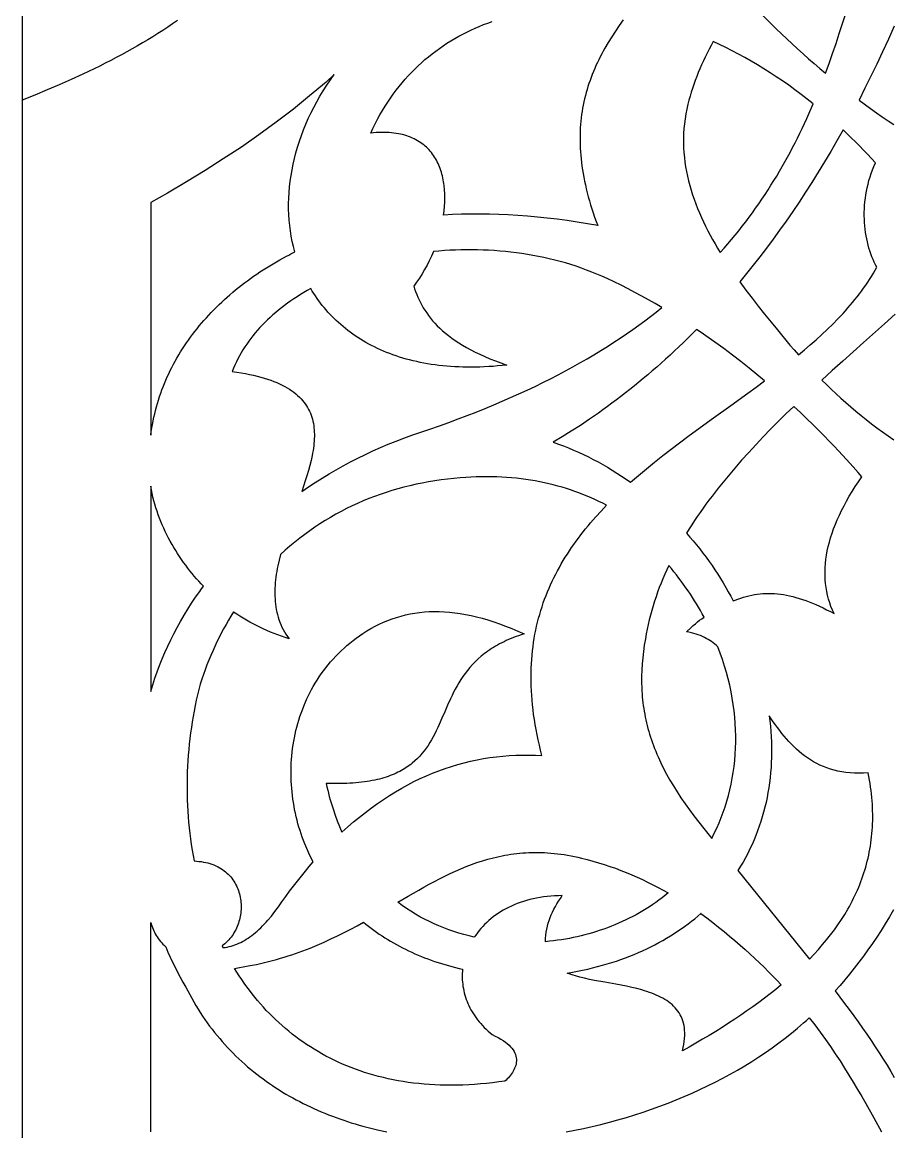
# Model space of a CAD drawing. Extents: x -93 to -15, y -116 to 130.
# Drawn here: x -93.41 to -54.61, y 7.26 to 56.7 of the extents above; entities that cross this region are included whole.
import ezdxf

# ---------------------------------------------------------------- set-up
doc = ezdxf.new("R2010")
doc.units = 0
doc.header["$MEASUREMENT"] = 0
doc.layers.add('LAYER_1', color=18, linetype='CONTINUOUS')

msp = doc.modelspace()

# ---------------------------------------------------------------- linework, layer by layer
at = {"layer": 'LAYER_1'}
for points in [[(-93.406, -115.733), (-14.697, -115.733), (-14.697, 130.253), (-93.406, 130.253)], [(-62.308, 46.433), (-62.136, 46.627), (-61.967, 46.821), (-61.801, 47.017), (-61.639, 47.213), (-61.479, 47.411), (-61.323, 47.609), (-61.169, 47.808), (-61.019, 48.008), (-60.871, 48.209), (-60.726, 48.411), (-60.584, 48.613), (-60.445, 48.817), (-60.308, 49.021), (-60.174, 49.227), (-60.043, 49.433), (-59.914, 49.64), (-59.788, 49.847), (-59.664, 50.056), (-59.543, 50.265), (-59.424, 50.476), (-59.307, 50.687), (-59.193, 50.898), (-59.08, 51.111), (-58.97, 51.324), (-58.862, 51.539), (-58.756, 51.754), (-58.653, 51.969), (-58.551, 52.186), (-58.451, 52.403), (-58.353, 52.621), (-58.162, 53.059), (-58.432, 53.275), (-58.704, 53.485), (-58.978, 53.689), (-59.252, 53.888), (-59.528, 54.081), (-59.805, 54.269), (-60.083, 54.451), (-60.362, 54.627), (-60.642, 54.797), (-60.923, 54.962), (-61.204, 55.121), (-61.487, 55.275), (-61.769, 55.423), (-62.052, 55.566), (-62.336, 55.703), (-62.62, 55.834), (-62.712, 55.663), (-62.801, 55.491), (-62.888, 55.319), (-62.972, 55.146), (-63.053, 54.973), (-63.132, 54.8), (-63.208, 54.626), (-63.28, 54.452), (-63.35, 54.278), (-63.416, 54.103), (-63.479, 53.928), (-63.538, 53.753), (-63.594, 53.577), (-63.647, 53.402), (-63.696, 53.225), (-63.741, 53.049), (-63.792, 52.83), (-63.836, 52.611), (-63.872, 52.393), (-63.901, 52.176), (-63.922, 51.96), (-63.936, 51.744), (-63.943, 51.53), (-63.943, 51.316), (-63.936, 51.102), (-63.923, 50.89), (-63.903, 50.678), (-63.878, 50.467), (-63.846, 50.257), (-63.808, 50.048), (-63.764, 49.839), (-63.715, 49.632), (-63.661, 49.425), (-63.601, 49.219), (-63.536, 49.014), (-63.467, 48.81), (-63.392, 48.607), (-63.313, 48.405), (-63.23, 48.203), (-63.142, 48.003), (-63.05, 47.803), (-62.955, 47.605), (-62.855, 47.407), (-62.752, 47.21), (-62.646, 47.015), (-62.536, 46.82), (-62.423, 46.626)], [(-87.679, 38.301), (-87.656, 38.462), (-87.63, 38.622), (-87.602, 38.781), (-87.572, 38.939), (-87.538, 39.096), (-87.502, 39.252), (-87.464, 39.407), (-87.423, 39.561), (-87.379, 39.714), (-87.333, 39.865), (-87.284, 40.016), (-87.233, 40.165), (-87.179, 40.314), (-87.123, 40.461), (-87.065, 40.608), (-87.004, 40.753), (-86.94, 40.897), (-86.875, 41.04), (-86.807, 41.182), (-86.736, 41.322), (-86.664, 41.462), (-86.588, 41.6), (-86.511, 41.738), (-86.432, 41.874), (-86.35, 42.009), (-86.266, 42.143), (-86.18, 42.275), (-86.091, 42.407), (-86.001, 42.537), (-85.908, 42.666), (-85.813, 42.793), (-85.716, 42.92), (-85.617, 43.045), (-85.516, 43.169), (-85.413, 43.292), (-85.308, 43.414), (-85.201, 43.534), (-85.092, 43.653), (-84.981, 43.771), (-84.868, 43.888), (-84.753, 44.003), (-84.636, 44.117), (-84.517, 44.23), (-84.397, 44.341), (-84.274, 44.451), (-84.15, 44.56), (-84.024, 44.667), (-83.896, 44.773), (-83.767, 44.878), (-83.635, 44.981), (-83.502, 45.083), (-83.367, 45.184), (-83.231, 45.283), (-83.093, 45.381), (-82.953, 45.477), (-82.812, 45.573), (-82.668, 45.666), (-82.524, 45.759), (-82.378, 45.849), (-82.23, 45.939), (-82.081, 46.027), (-81.93, 46.114), (-81.624, 46.282), (-81.527, 46.327), (-81.437, 46.373), (-81.265, 46.47), (-81.324, 46.699), (-81.376, 46.931), (-81.42, 47.165), (-81.457, 47.402), (-81.487, 47.641), (-81.51, 47.883), (-81.525, 48.126), (-81.533, 48.371), (-81.534, 48.618), (-81.527, 48.866), (-81.513, 49.115), (-81.492, 49.366), (-81.463, 49.617), (-81.427, 49.87), (-81.384, 50.123), (-81.333, 50.376), (-81.274, 50.63), (-81.209, 50.884), (-81.135, 51.138), (-81.055, 51.392), (-80.967, 51.646), (-80.871, 51.899), (-80.768, 52.151), (-80.657, 52.403), (-80.539, 52.654), (-80.413, 52.903), (-80.28, 53.151), (-80.139, 53.398), (-79.991, 53.644), (-79.835, 53.887), (-79.671, 54.129), (-79.5, 54.368), (-79.863, 54.028), (-80.6, 53.426), (-81.322, 52.823), (-82.084, 52.24), (-82.857, 51.684), (-83.64, 51.139), (-84.454, 50.612), (-85.252, 50.095), (-86.082, 49.586), (-86.931, 49.087), (-87.679, 48.672)], [(-58.822, 41.879), (-58.554, 42.102), (-58.291, 42.326), (-58.033, 42.553), (-57.78, 42.782), (-57.534, 43.014), (-57.294, 43.248), (-57.061, 43.485), (-56.834, 43.725), (-56.724, 43.846), (-56.616, 43.968), (-56.51, 44.091), (-56.405, 44.215), (-56.303, 44.34), (-56.203, 44.466), (-56.105, 44.593), (-56.009, 44.72), (-55.915, 44.849), (-55.824, 44.979), (-55.735, 45.11), (-55.648, 45.243), (-55.564, 45.376), (-55.482, 45.511), (-55.403, 45.647), (-55.327, 45.784), (-55.386, 45.896), (-55.443, 46.011), (-55.496, 46.13), (-55.546, 46.253), (-55.594, 46.378), (-55.638, 46.506), (-55.678, 46.638), (-55.715, 46.772), (-55.749, 46.908), (-55.779, 47.047), (-55.806, 47.188), (-55.829, 47.332), (-55.848, 47.477), (-55.863, 47.624), (-55.875, 47.773), (-55.882, 47.924), (-55.885, 48.076), (-55.884, 48.229), (-55.879, 48.384), (-55.87, 48.539), (-55.856, 48.696), (-55.837, 48.853), (-55.815, 49.01), (-55.787, 49.169), (-55.755, 49.327), (-55.718, 49.486), (-55.677, 49.644), (-55.63, 49.803), (-55.578, 49.961), (-55.522, 50.119), (-55.46, 50.276), (-55.393, 50.433), (-55.568, 50.625), (-55.745, 50.815), (-55.923, 51.003), (-56.103, 51.188), (-56.283, 51.37), (-56.465, 51.55), (-56.647, 51.727), (-56.831, 51.901), (-57.104, 51.416), (-57.379, 50.94), (-57.657, 50.473), (-57.937, 50.014), (-58.219, 49.563), (-58.503, 49.12), (-58.788, 48.686), (-59.076, 48.26), (-59.366, 47.842), (-59.657, 47.431), (-59.949, 47.029), (-60.244, 46.635), (-60.539, 46.248), (-60.836, 45.869), (-61.134, 45.498), (-61.432, 45.134), (-61.163, 44.768), (-60.887, 44.406), (-60.608, 44.047), (-60.326, 43.691), (-60.042, 43.339), (-59.758, 42.992), (-59.196, 42.312), (-59.013, 42.098)], [(-80.953, 35.789), (-80.655, 35.993), (-80.353, 36.192), (-80.046, 36.386), (-79.734, 36.575), (-79.419, 36.759), (-79.099, 36.938), (-78.774, 37.111), (-78.446, 37.279), (-78.114, 37.442), (-77.777, 37.599), (-77.437, 37.751), (-77.093, 37.897), (-76.746, 38.037), (-76.395, 38.172), (-76.04, 38.301), (-75.682, 38.424), (-75.247, 38.57), (-74.819, 38.719), (-74.399, 38.869), (-73.985, 39.021), (-73.578, 39.175), (-73.177, 39.331), (-72.784, 39.489), (-72.397, 39.649), (-72.016, 39.81), (-71.642, 39.974), (-71.274, 40.138), (-70.913, 40.305), (-70.557, 40.474), (-70.208, 40.644), (-69.865, 40.816), (-69.528, 40.989), (-69.197, 41.165), (-68.872, 41.342), (-68.553, 41.52), (-68.239, 41.701), (-67.932, 41.882), (-67.629, 42.066), (-67.333, 42.251), (-67.042, 42.438), (-66.756, 42.626), (-66.476, 42.815), (-66.201, 43.007), (-65.931, 43.2), (-65.666, 43.394), (-65.407, 43.59), (-65.152, 43.787), (-64.903, 43.986), (-65.198, 44.16), (-65.497, 44.331), (-65.798, 44.499), (-66.103, 44.662), (-66.41, 44.822), (-66.721, 44.977), (-67.034, 45.129), (-67.349, 45.275), (-67.574, 45.378), (-67.8, 45.476), (-68.029, 45.57), (-68.26, 45.659), (-68.492, 45.744), (-68.726, 45.824), (-68.962, 45.9), (-69.199, 45.972), (-69.438, 46.039), (-69.678, 46.102), (-69.919, 46.161), (-70.161, 46.215), (-70.404, 46.266), (-70.649, 46.312), (-70.893, 46.354), (-71.139, 46.393), (-71.385, 46.427), (-71.632, 46.457), (-71.879, 46.483), (-72.126, 46.505), (-72.374, 46.524), (-72.622, 46.538), (-72.87, 46.549), (-73.117, 46.556), (-73.365, 46.559), (-73.612, 46.559), (-73.858, 46.555), (-74.105, 46.547), (-74.35, 46.536), (-74.595, 46.521), (-74.839, 46.502), (-75.083, 46.48), (-75.126, 46.376), (-75.171, 46.274), (-75.266, 46.071), (-75.368, 45.872), (-75.477, 45.676), (-75.591, 45.485), (-75.71, 45.298), (-75.834, 45.115), (-75.963, 44.936), (-75.921, 44.815), (-75.877, 44.695), (-75.829, 44.575), (-75.778, 44.455), (-75.723, 44.336), (-75.665, 44.217), (-75.601, 44.099), (-75.534, 43.981), (-75.461, 43.864), (-75.384, 43.748), (-75.301, 43.632), (-75.212, 43.517), (-75.118, 43.402), (-75.017, 43.289), (-74.91, 43.176), (-74.795, 43.064), (-74.674, 42.953), (-74.545, 42.843), (-74.409, 42.734), (-74.265, 42.627), (-74.112, 42.52), (-73.952, 42.414), (-73.782, 42.309), (-73.603, 42.206), (-73.415, 42.103), (-73.217, 42.003), (-73.009, 41.903), (-72.791, 41.805), (-72.563, 41.708), (-72.324, 41.612), (-72.074, 41.518), (-71.812, 41.425), (-72.017, 41.403), (-72.221, 41.384), (-72.422, 41.367), (-72.62, 41.354), (-72.817, 41.343), (-73.011, 41.336), (-73.204, 41.331), (-73.394, 41.329), (-73.582, 41.329), (-73.768, 41.333), (-73.952, 41.339), (-74.133, 41.347), (-74.313, 41.359), (-74.49, 41.373), (-74.665, 41.39), (-74.838, 41.409), (-75.008, 41.431), (-75.177, 41.455), (-75.343, 41.482), (-75.508, 41.511), (-75.67, 41.543), (-75.829, 41.577), (-75.987, 41.614), (-76.142, 41.653), (-76.296, 41.694), (-76.447, 41.737), (-76.596, 41.783), (-76.742, 41.831), (-76.887, 41.882), (-77.029, 41.934), (-77.169, 41.989), (-77.307, 42.046), (-77.443, 42.105), (-77.576, 42.166), (-77.708, 42.229), (-77.837, 42.294), (-77.964, 42.361), (-78.088, 42.43), (-78.211, 42.501), (-78.331, 42.574), (-78.449, 42.649), (-78.565, 42.726), (-78.679, 42.805), (-78.79, 42.885), (-78.899, 42.967), (-79.006, 43.051), (-79.111, 43.137), (-79.213, 43.224), (-79.314, 43.313), (-79.412, 43.404), (-79.507, 43.496), (-79.601, 43.59), (-79.692, 43.686), (-79.781, 43.783), (-79.868, 43.882), (-79.953, 43.982), (-80.035, 44.083), (-80.115, 44.186), (-80.193, 44.291), (-80.269, 44.396), (-80.342, 44.503), (-80.413, 44.612), (-80.482, 44.722), (-80.549, 44.833), (-80.704, 44.745), (-80.856, 44.656), (-81.006, 44.564), (-81.153, 44.471), (-81.298, 44.376), (-81.44, 44.279), (-81.579, 44.181), (-81.716, 44.08), (-81.849, 43.978), (-81.98, 43.873), (-82.108, 43.767), (-82.233, 43.66), (-82.356, 43.55), (-82.475, 43.438), (-82.591, 43.325), (-82.704, 43.21), (-82.813, 43.094), (-82.92, 42.975), (-83.023, 42.855), (-83.123, 42.733), (-83.22, 42.61), (-83.313, 42.485), (-83.402, 42.358), (-83.488, 42.229), (-83.571, 42.099), (-83.65, 41.968), (-83.725, 41.834), (-83.797, 41.699), (-83.864, 41.562), (-83.928, 41.424), (-83.988, 41.284), (-84.045, 41.143), (-83.844, 41.113), (-83.65, 41.081), (-83.462, 41.047), (-83.281, 41.01), (-83.107, 40.971), (-82.94, 40.93), (-82.778, 40.887), (-82.623, 40.842), (-82.474, 40.794), (-82.332, 40.745), (-82.195, 40.693), (-82.064, 40.64), (-81.939, 40.584), (-81.819, 40.527), (-81.705, 40.467), (-81.597, 40.406), (-81.494, 40.343), (-81.396, 40.278), (-81.303, 40.211), (-81.216, 40.142), (-81.134, 40.072), (-81.056, 40), (-80.983, 39.926), (-80.915, 39.85), (-80.852, 39.773), (-80.793, 39.694), (-80.739, 39.614), (-80.689, 39.532), (-80.643, 39.449), (-80.601, 39.364), (-80.563, 39.277), (-80.53, 39.19), (-80.5, 39.1), (-80.474, 39.01), (-80.451, 38.918), (-80.432, 38.824), (-80.417, 38.73), (-80.405, 38.634), (-80.396, 38.537), (-80.39, 38.438), (-80.388, 38.339), (-80.388, 38.238), (-80.391, 38.136), (-80.397, 38.033), (-80.406, 37.929), (-80.417, 37.824), (-80.431, 37.718), (-80.447, 37.611), (-80.466, 37.503), (-80.487, 37.394), (-80.534, 37.174), (-80.589, 36.95), (-80.652, 36.723), (-80.72, 36.493), (-80.793, 36.261), (-80.871, 36.026)], [(-66.295, 36.204), (-66.122, 36.356), (-65.947, 36.508), (-65.592, 36.808), (-65.231, 37.103), (-64.864, 37.394), (-64.493, 37.681), (-64.119, 37.965), (-63.741, 38.246), (-63.361, 38.525), (-62.597, 39.078), (-61.832, 39.625), (-61.074, 40.171), (-60.699, 40.445), (-60.327, 40.72), (-60.667, 41.004), (-61.019, 41.29), (-61.383, 41.578), (-61.758, 41.867), (-62.143, 42.155), (-62.538, 42.442), (-62.943, 42.727), (-63.149, 42.868), (-63.357, 43.008), (-63.553, 42.811), (-63.75, 42.618), (-63.947, 42.427), (-64.144, 42.238), (-64.342, 42.053), (-64.54, 41.87), (-64.738, 41.689), (-64.936, 41.512), (-65.134, 41.336), (-65.333, 41.164), (-65.532, 40.993), (-65.731, 40.826), (-65.93, 40.661), (-66.13, 40.498), (-66.33, 40.338), (-66.53, 40.18), (-66.73, 40.025), (-66.93, 39.873), (-67.13, 39.722), (-67.331, 39.574), (-67.531, 39.429), (-67.732, 39.286), (-68.134, 39.007), (-68.536, 38.737), (-68.939, 38.476), (-69.341, 38.225), (-69.744, 37.982), (-69.516, 37.904), (-69.289, 37.82), (-69.063, 37.732), (-68.84, 37.639), (-68.618, 37.542), (-68.397, 37.44), (-68.179, 37.334), (-67.962, 37.223), (-67.747, 37.109), (-67.534, 36.99), (-67.322, 36.868), (-67.113, 36.742), (-66.906, 36.612), (-66.7, 36.479), (-66.496, 36.343)], [(-59.027, 39.582), (-59.375, 39.244), (-59.718, 38.905), (-60.057, 38.564), (-60.389, 38.222), (-60.716, 37.877), (-61.037, 37.531), (-61.35, 37.183), (-61.657, 36.832), (-61.956, 36.479), (-62.248, 36.124), (-62.39, 35.945), (-62.531, 35.766), (-62.669, 35.586), (-62.805, 35.406), (-62.939, 35.225), (-63.07, 35.043), (-63.199, 34.86), (-63.326, 34.676), (-63.45, 34.492), (-63.572, 34.307), (-63.691, 34.121), (-63.807, 33.935), (-63.654, 33.762), (-63.505, 33.587), (-63.358, 33.41), (-63.214, 33.23), (-63.074, 33.048), (-62.936, 32.863), (-62.802, 32.677), (-62.67, 32.489), (-62.542, 32.299), (-62.417, 32.107), (-62.295, 31.913), (-62.176, 31.718), (-62.06, 31.521), (-61.946, 31.323), (-61.836, 31.124), (-61.729, 30.924), (-61.637, 30.952), (-61.515, 30.998), (-61.393, 31.041), (-61.271, 31.08), (-61.148, 31.115), (-61.025, 31.146), (-60.902, 31.173), (-60.778, 31.196), (-60.653, 31.214), (-60.527, 31.229), (-60.401, 31.24), (-60.274, 31.246), (-60.145, 31.249), (-60.016, 31.247), (-59.885, 31.24), (-59.753, 31.23), (-59.62, 31.215), (-59.485, 31.195), (-59.349, 31.171), (-59.211, 31.143), (-59.072, 31.11), (-58.93, 31.073), (-58.787, 31.031), (-58.641, 30.984), (-58.494, 30.933), (-58.345, 30.877), (-58.193, 30.816), (-58.039, 30.75), (-57.882, 30.68), (-57.723, 30.605), (-57.562, 30.524), (-57.398, 30.439), (-57.23, 30.349), (-57.303, 30.509), (-57.369, 30.671), (-57.427, 30.835), (-57.478, 31.001), (-57.522, 31.169), (-57.559, 31.339), (-57.589, 31.511), (-57.611, 31.685), (-57.627, 31.861), (-57.635, 32.038), (-57.636, 32.218), (-57.63, 32.4), (-57.616, 32.584), (-57.596, 32.77), (-57.568, 32.958), (-57.533, 33.148), (-57.491, 33.34), (-57.442, 33.533), (-57.385, 33.729), (-57.322, 33.927), (-57.251, 34.126), (-57.173, 34.328), (-57.088, 34.531), (-56.995, 34.736), (-56.896, 34.944), (-56.789, 35.153), (-56.675, 35.364), (-56.554, 35.577), (-56.425, 35.792), (-56.29, 36.008), (-56.147, 36.227), (-55.997, 36.448), (-56.158, 36.637), (-56.385, 36.897), (-56.678, 37.222), (-57.032, 37.605), (-57.232, 37.816), (-57.447, 38.039), (-57.676, 38.273), (-57.919, 38.518), (-58.176, 38.772), (-58.446, 39.034), (-58.73, 39.305)], [(-79.858, 22.783), (-79.826, 22.635), (-79.793, 22.489), (-79.758, 22.345), (-79.721, 22.202), (-79.683, 22.06), (-79.642, 21.921), (-79.557, 21.646), (-79.466, 21.377), (-79.369, 21.115), (-79.265, 20.859), (-79.157, 20.609), (-78.898, 20.844), (-78.637, 21.07), (-78.375, 21.287), (-78.111, 21.496), (-77.846, 21.697), (-77.579, 21.889), (-77.311, 22.072), (-77.041, 22.247), (-76.77, 22.414), (-76.498, 22.573), (-76.224, 22.723), (-75.949, 22.865), (-75.673, 22.998), (-75.396, 23.124), (-75.117, 23.241), (-74.838, 23.35), (-74.557, 23.452), (-74.275, 23.545), (-73.993, 23.63), (-73.709, 23.707), (-73.425, 23.776), (-73.139, 23.838), (-72.853, 23.891), (-72.566, 23.937), (-72.278, 23.975), (-71.99, 24.005), (-71.701, 24.027), (-71.411, 24.042), (-71.12, 24.049), (-70.829, 24.048), (-70.538, 24.04), (-70.246, 24.025), (-70.307, 24.261), (-70.364, 24.495), (-70.416, 24.727), (-70.464, 24.956), (-70.509, 25.183), (-70.549, 25.407), (-70.585, 25.629), (-70.617, 25.849), (-70.645, 26.067), (-70.669, 26.282), (-70.689, 26.495), (-70.705, 26.705), (-70.718, 26.914), (-70.727, 27.12), (-70.732, 27.324), (-70.734, 27.526), (-70.732, 27.726), (-70.726, 27.924), (-70.717, 28.119), (-70.704, 28.313), (-70.688, 28.505), (-70.669, 28.694), (-70.646, 28.882), (-70.62, 29.068), (-70.59, 29.252), (-70.558, 29.434), (-70.522, 29.614), (-70.483, 29.792), (-70.441, 29.968), (-70.396, 30.143), (-70.348, 30.316), (-70.297, 30.487), (-70.243, 30.656), (-70.187, 30.824), (-70.127, 30.99), (-70.065, 31.154), (-70, 31.316), (-69.932, 31.477), (-69.861, 31.637), (-69.788, 31.795), (-69.713, 31.951), (-69.635, 32.106), (-69.554, 32.259), (-69.471, 32.411), (-69.386, 32.562), (-69.298, 32.711), (-69.208, 32.858), (-69.116, 33.004), (-69.022, 33.149), (-68.925, 33.293), (-68.826, 33.435), (-68.725, 33.576), (-68.623, 33.716), (-68.518, 33.854), (-68.411, 33.992), (-68.302, 34.128), (-68.192, 34.263), (-68.079, 34.396), (-67.965, 34.529), (-67.849, 34.661), (-67.613, 34.921), (-67.37, 35.177), (-67.539, 35.264), (-67.711, 35.348), (-67.885, 35.43), (-68.06, 35.509), (-68.239, 35.585), (-68.419, 35.658), (-68.601, 35.728), (-68.786, 35.795), (-68.972, 35.86), (-69.161, 35.921), (-69.353, 35.979), (-69.546, 36.034), (-69.741, 36.086), (-69.939, 36.135), (-70.139, 36.18), (-70.341, 36.222), (-70.546, 36.261), (-70.752, 36.296), (-70.961, 36.328), (-71.173, 36.356), (-71.386, 36.381), (-71.602, 36.402), (-71.82, 36.419), (-72.04, 36.432), (-72.263, 36.442), (-72.487, 36.448), (-72.715, 36.45), (-72.944, 36.448), (-73.176, 36.442), (-73.41, 36.432), (-73.646, 36.418), (-73.885, 36.4), (-74.174, 36.374), (-74.461, 36.343), (-74.745, 36.306), (-75.027, 36.265), (-75.306, 36.219), (-75.582, 36.167), (-75.857, 36.111), (-76.129, 36.049), (-76.398, 35.982), (-76.665, 35.91), (-76.929, 35.833), (-77.191, 35.751), (-77.45, 35.664), (-77.707, 35.571), (-77.961, 35.473), (-78.213, 35.37), (-78.462, 35.261), (-78.709, 35.147), (-78.954, 35.028), (-79.195, 34.904), (-79.435, 34.774), (-79.672, 34.638), (-79.906, 34.498), (-80.138, 34.352), (-80.367, 34.2), (-80.593, 34.043), (-80.818, 33.88), (-81.039, 33.712), (-81.258, 33.539), (-81.475, 33.36), (-81.689, 33.175), (-81.9, 32.985), (-81.962, 32.731), (-82.017, 32.478), (-82.041, 32.353), (-82.063, 32.227), (-82.083, 32.103), (-82.101, 31.978), (-82.116, 31.854), (-82.128, 31.731), (-82.138, 31.608), (-82.145, 31.486), (-82.148, 31.365), (-82.149, 31.244), (-82.147, 31.124), (-82.141, 31.005), (-82.132, 30.886), (-82.12, 30.768), (-82.104, 30.652), (-82.084, 30.536), (-82.06, 30.421), (-82.032, 30.307), (-82, 30.194), (-81.964, 30.082), (-81.924, 29.971), (-81.879, 29.862), (-81.83, 29.753), (-81.776, 29.646), (-81.717, 29.54), (-81.653, 29.435), (-81.585, 29.332), (-81.511, 29.229), (-81.683, 29.284), (-81.852, 29.341), (-82.018, 29.401), (-82.182, 29.464), (-82.344, 29.529), (-82.504, 29.597), (-82.662, 29.668), (-82.817, 29.741), (-82.97, 29.817), (-83.121, 29.895), (-83.27, 29.976), (-83.418, 30.059), (-83.563, 30.144), (-83.707, 30.232), (-83.848, 30.322), (-83.988, 30.415), (-83.988, 30.425), (-84.103, 30.241), (-84.215, 30.054), (-84.324, 29.865), (-84.43, 29.673), (-84.533, 29.48), (-84.633, 29.284), (-84.731, 29.086), (-84.825, 28.886), (-84.917, 28.684), (-85.006, 28.479), (-85.091, 28.272), (-85.174, 28.063), (-85.255, 27.852), (-85.332, 27.639), (-85.406, 27.423), (-85.478, 27.205), (-85.538, 26.969), (-85.595, 26.731), (-85.649, 26.492), (-85.7, 26.251), (-85.747, 26.01), (-85.791, 25.767), (-85.832, 25.524), (-85.869, 25.279), (-85.903, 25.034), (-85.934, 24.787), (-85.962, 24.54), (-85.986, 24.293), (-86.007, 24.045), (-86.024, 23.796), (-86.038, 23.547), (-86.049, 23.298), (-86.056, 23.048), (-86.06, 22.799), (-86.061, 22.549), (-86.058, 22.299), (-86.051, 22.049), (-86.041, 21.8), (-86.028, 21.55), (-86.011, 21.301), (-85.991, 21.053), (-85.967, 20.804), (-85.939, 20.557), (-85.908, 20.31), (-85.874, 20.063), (-85.836, 19.817), (-85.794, 19.573), (-85.749, 19.329), (-85.638, 19.323), (-85.53, 19.313), (-85.426, 19.3), (-85.324, 19.283), (-85.226, 19.263), (-85.131, 19.24), (-85.038, 19.213), (-84.949, 19.183), (-84.863, 19.151), (-84.781, 19.115), (-84.701, 19.076), (-84.624, 19.035), (-84.55, 18.991), (-84.479, 18.945), (-84.412, 18.896), (-84.347, 18.845), (-84.285, 18.791), (-84.226, 18.736), (-84.17, 18.678), (-84.117, 18.618), (-84.067, 18.557), (-84.02, 18.494), (-83.976, 18.429), (-83.934, 18.362), (-83.896, 18.294), (-83.86, 18.225), (-83.827, 18.155), (-83.797, 18.083), (-83.77, 18.01), (-83.746, 17.936), (-83.724, 17.862), (-83.706, 17.786), (-83.69, 17.71), (-83.676, 17.634), (-83.666, 17.556), (-83.658, 17.479), (-83.653, 17.401), (-83.651, 17.323), (-83.651, 17.245), (-83.654, 17.167), (-83.659, 17.089), (-83.668, 17.011), (-83.679, 16.933), (-83.692, 16.856), (-83.708, 16.779), (-83.727, 16.703), (-83.749, 16.628), (-83.773, 16.553), (-83.799, 16.479), (-83.828, 16.407), (-83.86, 16.335), (-83.894, 16.264), (-83.93, 16.195), (-83.969, 16.127), (-84.011, 16.061), (-84.055, 15.996), (-84.102, 15.932), (-84.151, 15.871), (-84.202, 15.811), (-84.256, 15.754), (-84.312, 15.698), (-84.371, 15.645), (-84.432, 15.593), (-84.495, 15.544), (-84.459, 15.47), (-84.368, 15.481), (-84.277, 15.496), (-84.187, 15.515), (-84.099, 15.537), (-84.011, 15.563), (-83.924, 15.592), (-83.838, 15.625), (-83.753, 15.662), (-83.669, 15.701), (-83.585, 15.744), (-83.502, 15.791), (-83.419, 15.841), (-83.337, 15.894), (-83.256, 15.95), (-83.175, 16.01), (-83.095, 16.073), (-83.015, 16.14), (-82.935, 16.209), (-82.855, 16.282), (-82.776, 16.357), (-82.698, 16.436), (-82.619, 16.518), (-82.54, 16.603), (-82.462, 16.691), (-82.305, 16.877), (-82.149, 17.074), (-81.991, 17.283), (-81.834, 17.503), (-81.662, 17.744), (-81.489, 17.98), (-81.314, 18.21), (-81.139, 18.436), (-80.964, 18.657), (-80.789, 18.872), (-80.615, 19.084), (-80.441, 19.29), (-80.54, 19.483), (-80.635, 19.68), (-80.726, 19.882), (-80.769, 19.986), (-80.81, 20.09), (-80.868, 20.237), (-80.924, 20.385), (-80.977, 20.535), (-81.027, 20.685), (-81.074, 20.837), (-81.118, 20.99), (-81.159, 21.144), (-81.197, 21.299), (-81.233, 21.455), (-81.266, 21.612), (-81.295, 21.769), (-81.322, 21.928), (-81.346, 22.086), (-81.366, 22.246), (-81.384, 22.406), (-81.399, 22.566), (-81.41, 22.727), (-81.419, 22.888), (-81.424, 23.049), (-81.427, 23.211), (-81.426, 23.372), (-81.422, 23.534), (-81.415, 23.695), (-81.405, 23.857), (-81.392, 24.018), (-81.375, 24.179), (-81.356, 24.34), (-81.333, 24.501), (-81.307, 24.661), (-81.277, 24.82), (-81.244, 24.979), (-81.209, 25.137), (-81.169, 25.295), (-81.127, 25.452), (-81.081, 25.608), (-81.031, 25.763), (-80.979, 25.917), (-80.923, 26.07), (-80.863, 26.222), (-80.801, 26.373), (-80.734, 26.522), (-80.665, 26.67), (-80.591, 26.817), (-80.515, 26.963), (-80.435, 27.107), (-80.351, 27.249), (-80.264, 27.39), (-80.173, 27.529), (-80.079, 27.666), (-79.981, 27.801), (-79.879, 27.935), (-79.774, 28.066), (-79.665, 28.195), (-79.553, 28.323), (-79.437, 28.448), (-79.317, 28.571), (-79.194, 28.691), (-79.067, 28.809), (-78.936, 28.925), (-78.801, 29.038), (-78.663, 29.149), (-78.521, 29.257), (-78.375, 29.362), (-78.225, 29.465), (-78.047, 29.579), (-77.866, 29.686), (-77.683, 29.786), (-77.497, 29.88), (-77.308, 29.966), (-77.117, 30.046), (-76.923, 30.119), (-76.726, 30.184), (-76.526, 30.242), (-76.324, 30.293), (-76.118, 30.337), (-75.91, 30.373), (-75.699, 30.402), (-75.484, 30.423), (-75.266, 30.437), (-75.046, 30.443), (-74.822, 30.441), (-74.594, 30.432), (-74.364, 30.415), (-74.13, 30.39), (-73.893, 30.356), (-73.652, 30.315), (-73.408, 30.266), (-73.16, 30.208), (-72.908, 30.143), (-72.653, 30.069), (-72.395, 29.986), (-72.132, 29.895), (-71.866, 29.796), (-71.596, 29.688), (-71.322, 29.572), (-71.044, 29.446), (-71.167, 29.408), (-71.286, 29.367), (-71.402, 29.326), (-71.515, 29.283), (-71.625, 29.239), (-71.733, 29.194), (-71.837, 29.148), (-71.938, 29.1), (-72.037, 29.052), (-72.133, 29.002), (-72.227, 28.951), (-72.318, 28.899), (-72.406, 28.847), (-72.492, 28.793), (-72.575, 28.738), (-72.656, 28.682), (-72.735, 28.625), (-72.811, 28.568), (-72.885, 28.509), (-72.958, 28.45), (-73.096, 28.329), (-73.226, 28.205), (-73.348, 28.079), (-73.463, 27.949), (-73.572, 27.817), (-73.675, 27.683), (-73.771, 27.547), (-73.863, 27.409), (-73.949, 27.27), (-74.031, 27.129), (-74.11, 26.987), (-74.184, 26.845), (-74.255, 26.701), (-74.324, 26.557), (-74.455, 26.268), (-74.58, 25.98), (-74.703, 25.694), (-74.827, 25.411), (-74.891, 25.272), (-74.957, 25.135), (-75.024, 24.999), (-75.094, 24.865), (-75.168, 24.733), (-75.244, 24.604), (-75.324, 24.477), (-75.409, 24.354), (-75.498, 24.233), (-75.593, 24.115), (-75.693, 24.001), (-75.799, 23.891), (-75.911, 23.785), (-76.031, 23.683), (-76.093, 23.633), (-76.158, 23.585), (-76.224, 23.537), (-76.292, 23.491), (-76.362, 23.446), (-76.435, 23.402), (-76.509, 23.36), (-76.586, 23.319), (-76.665, 23.279), (-76.747, 23.24), (-76.831, 23.203), (-76.917, 23.167), (-77.005, 23.132), (-77.097, 23.099), (-77.191, 23.067), (-77.287, 23.037), (-77.386, 23.009), (-77.488, 22.981), (-77.593, 22.956), (-77.701, 22.932), (-77.811, 22.909), (-77.925, 22.888), (-78.041, 22.869), (-78.161, 22.852), (-78.284, 22.836), (-78.41, 22.822), (-78.539, 22.81), (-78.672, 22.799), (-78.808, 22.79), (-78.947, 22.784), (-79.236, 22.776), (-79.54, 22.775)], [(-87.679, 26.886), (-87.59, 27.178), (-87.494, 27.469), (-87.392, 27.758), (-87.284, 28.045), (-87.169, 28.331), (-87.048, 28.615), (-86.92, 28.898), (-86.786, 29.178), (-86.646, 29.456), (-86.5, 29.732), (-86.348, 30.006), (-86.189, 30.277), (-86.025, 30.546), (-85.855, 30.812), (-85.68, 31.076), (-85.498, 31.337), (-85.442, 31.413), (-85.334, 31.572), (-85.436, 31.681), (-85.537, 31.792), (-85.637, 31.906), (-85.736, 32.021), (-85.834, 32.14), (-85.931, 32.26), (-86.026, 32.382), (-86.12, 32.507), (-86.213, 32.634), (-86.303, 32.762), (-86.392, 32.893), (-86.48, 33.026), (-86.565, 33.161), (-86.648, 33.297), (-86.729, 33.435), (-86.808, 33.575), (-86.884, 33.717), (-86.958, 33.861), (-87.03, 34.006), (-87.098, 34.153), (-87.164, 34.301), (-87.227, 34.451), (-87.288, 34.602), (-87.345, 34.755), (-87.399, 34.909), (-87.449, 35.065), (-87.496, 35.221), (-87.54, 35.379), (-87.58, 35.539), (-87.617, 35.699), (-87.65, 35.861), (-87.679, 36.023)], [(-62.681, 20.335), (-62.567, 20.561), (-62.458, 20.79), (-62.356, 21.023), (-62.26, 21.261), (-62.171, 21.501), (-62.087, 21.746), (-62.01, 21.994), (-61.94, 22.245), (-61.877, 22.499), (-61.82, 22.756), (-61.769, 23.016), (-61.726, 23.278), (-61.69, 23.543), (-61.66, 23.811), (-61.638, 24.081), (-61.623, 24.353), (-61.615, 24.626), (-61.614, 24.902), (-61.62, 25.179), (-61.635, 25.458), (-61.656, 25.738), (-61.685, 26.02), (-61.722, 26.302), (-61.767, 26.586), (-61.819, 26.87), (-61.879, 27.155), (-61.947, 27.441), (-62.023, 27.727), (-62.108, 28.013), (-62.2, 28.299), (-62.301, 28.586), (-62.41, 28.872), (-62.475, 28.934), (-62.542, 28.993), (-62.613, 29.049), (-62.686, 29.103), (-62.762, 29.154), (-62.841, 29.202), (-62.924, 29.248), (-63.009, 29.29), (-63.097, 29.331), (-63.189, 29.368), (-63.284, 29.403), (-63.382, 29.435), (-63.483, 29.465), (-63.588, 29.493), (-63.696, 29.518), (-63.807, 29.54), (-63.599, 29.734), (-63.503, 29.82), (-63.41, 29.901), (-63.317, 29.978), (-63.224, 30.052), (-63.127, 30.125), (-63.024, 30.198), (-63.105, 30.345), (-63.188, 30.491), (-63.273, 30.637), (-63.36, 30.782), (-63.45, 30.927), (-63.542, 31.072), (-63.636, 31.217), (-63.733, 31.361), (-63.832, 31.504), (-63.934, 31.647), (-64.038, 31.79), (-64.144, 31.932), (-64.253, 32.073), (-64.365, 32.214), (-64.479, 32.355), (-64.596, 32.494), (-64.687, 32.3), (-64.775, 32.104), (-64.86, 31.906), (-64.941, 31.708), (-65.019, 31.508), (-65.093, 31.307), (-65.164, 31.104), (-65.231, 30.901), (-65.295, 30.696), (-65.355, 30.49), (-65.411, 30.283), (-65.464, 30.074), (-65.514, 29.865), (-65.559, 29.654), (-65.601, 29.442), (-65.64, 29.229), (-65.686, 28.943), (-65.725, 28.66), (-65.756, 28.381), (-65.78, 28.106), (-65.797, 27.834), (-65.806, 27.564), (-65.807, 27.298), (-65.8, 27.034), (-65.793, 26.902), (-65.785, 26.772), (-65.775, 26.641), (-65.762, 26.512), (-65.748, 26.382), (-65.731, 26.253), (-65.713, 26.125), (-65.692, 25.997), (-65.669, 25.869), (-65.644, 25.741), (-65.617, 25.613), (-65.588, 25.486), (-65.557, 25.359), (-65.524, 25.232), (-65.489, 25.105), (-65.451, 24.979), (-65.411, 24.852), (-65.369, 24.725), (-65.325, 24.598), (-65.279, 24.472), (-65.23, 24.345), (-65.179, 24.218), (-65.126, 24.091), (-65.071, 23.964), (-64.954, 23.709), (-64.827, 23.452), (-64.691, 23.195), (-64.546, 22.936), (-64.392, 22.675), (-64.228, 22.412), (-64.054, 22.147), (-63.871, 21.879), (-63.678, 21.609), (-63.475, 21.335), (-63.263, 21.058), (-63.04, 20.778)], [(-61.514, 18.905), (-58.326, 14.962), (-58.125, 15.173), (-57.931, 15.385), (-57.743, 15.601), (-57.562, 15.819), (-57.387, 16.04), (-57.219, 16.263), (-57.058, 16.49), (-56.904, 16.719), (-56.757, 16.952), (-56.618, 17.187), (-56.551, 17.306), (-56.486, 17.425), (-56.423, 17.546), (-56.361, 17.667), (-56.302, 17.789), (-56.245, 17.912), (-56.19, 18.035), (-56.136, 18.16), (-56.085, 18.285), (-56.036, 18.411), (-55.989, 18.538), (-55.944, 18.666), (-55.901, 18.795), (-55.86, 18.924), (-55.822, 19.055), (-55.785, 19.186), (-55.751, 19.318), (-55.719, 19.451), (-55.689, 19.585), (-55.661, 19.72), (-55.636, 19.856), (-55.613, 19.993), (-55.592, 20.131), (-55.573, 20.269), (-55.557, 20.409), (-55.543, 20.55), (-55.532, 20.691), (-55.522, 20.834), (-55.516, 20.977), (-55.511, 21.122), (-55.51, 21.267), (-55.51, 21.414), (-55.513, 21.561), (-55.519, 21.71), (-55.527, 21.859), (-55.537, 22.01), (-55.551, 22.162), (-55.566, 22.314), (-55.585, 22.468), (-55.605, 22.623), (-55.629, 22.779), (-55.655, 22.936), (-55.684, 23.094), (-55.715, 23.253), (-55.926, 23.241), (-56.131, 23.238), (-56.23, 23.239), (-56.329, 23.242), (-56.521, 23.254), (-56.707, 23.274), (-56.887, 23.301), (-57.062, 23.335), (-57.232, 23.376), (-57.396, 23.424), (-57.555, 23.478), (-57.71, 23.538), (-57.859, 23.603), (-58.004, 23.675), (-58.145, 23.752), (-58.282, 23.834), (-58.414, 23.921), (-58.543, 24.013), (-58.668, 24.11), (-58.789, 24.21), (-58.907, 24.315), (-59.022, 24.424), (-59.134, 24.536), (-59.243, 24.651), (-59.349, 24.77), (-59.453, 24.891), (-59.554, 25.016), (-59.653, 25.142), (-59.75, 25.271), (-59.846, 25.402), (-59.939, 25.534), (-60.122, 25.803), (-60.093, 25.568), (-60.068, 25.334), (-60.048, 25.1), (-60.033, 24.867), (-60.023, 24.635), (-60.017, 24.404), (-60.016, 24.174), (-60.02, 23.945), (-60.028, 23.717), (-60.041, 23.49), (-60.059, 23.264), (-60.081, 23.04), (-60.108, 22.817), (-60.14, 22.595), (-60.176, 22.375), (-60.218, 22.156), (-60.263, 21.939), (-60.314, 21.724), (-60.369, 21.51), (-60.429, 21.298), (-60.494, 21.087), (-60.563, 20.879), (-60.637, 20.672), (-60.716, 20.467), (-60.799, 20.264), (-60.887, 20.063), (-60.98, 19.865), (-61.078, 19.668), (-61.18, 19.474), (-61.287, 19.282), (-61.398, 19.092)], [(-76.674, 17.494), (-76.205, 17.768), (-75.738, 18.036), (-75.505, 18.166), (-75.273, 18.293), (-75.04, 18.417), (-74.807, 18.538), (-74.573, 18.655), (-74.339, 18.767), (-74.103, 18.875), (-73.866, 18.979), (-73.628, 19.076), (-73.387, 19.168), (-73.145, 19.255), (-72.9, 19.334), (-72.653, 19.408), (-72.404, 19.474), (-72.278, 19.504), (-72.151, 19.532), (-72.023, 19.559), (-71.895, 19.583), (-71.765, 19.606), (-71.635, 19.626), (-71.504, 19.644), (-71.372, 19.66), (-71.239, 19.674), (-71.105, 19.686), (-70.97, 19.695), (-70.834, 19.702), (-70.696, 19.707), (-70.558, 19.709), (-70.419, 19.709), (-70.278, 19.706), (-70.136, 19.701), (-69.993, 19.693), (-69.848, 19.682), (-69.702, 19.669), (-69.555, 19.653), (-69.407, 19.634), (-69.257, 19.612), (-69.106, 19.588), (-68.953, 19.561), (-68.798, 19.53), (-68.643, 19.497), (-68.485, 19.46), (-68.229, 19.396), (-67.975, 19.327), (-67.722, 19.253), (-67.472, 19.174), (-67.224, 19.09), (-66.977, 19.003), (-66.732, 18.91), (-66.49, 18.814), (-66.249, 18.714), (-66.011, 18.609), (-65.774, 18.501), (-65.539, 18.389), (-65.307, 18.273), (-65.076, 18.154), (-64.848, 18.032), (-64.621, 17.907), (-64.897, 17.681), (-65.034, 17.579), (-65.173, 17.48), (-65.314, 17.383), (-65.457, 17.289), (-65.602, 17.197), (-65.749, 17.107), (-65.898, 17.021), (-66.05, 16.936), (-66.203, 16.855), (-66.357, 16.776), (-66.514, 16.7), (-66.672, 16.626), (-66.832, 16.555), (-66.993, 16.487), (-67.156, 16.421), (-67.32, 16.358), (-67.485, 16.298), (-67.652, 16.24), (-67.82, 16.186), (-67.989, 16.134), (-68.159, 16.085), (-68.331, 16.038), (-68.503, 15.995), (-68.676, 15.954), (-68.85, 15.917), (-69.025, 15.882), (-69.201, 15.85), (-69.377, 15.821), (-69.554, 15.794), (-69.731, 15.771), (-69.909, 15.751), (-70.087, 15.734), (-70.082, 15.878), (-70.07, 16.019), (-70.053, 16.157), (-70.03, 16.291), (-70.001, 16.423), (-69.967, 16.552), (-69.928, 16.68), (-69.883, 16.805), (-69.833, 16.929), (-69.777, 17.052), (-69.717, 17.175), (-69.651, 17.296), (-69.581, 17.418), (-69.505, 17.54), (-69.425, 17.662), (-69.34, 17.785), (-69.513, 17.782), (-69.683, 17.776), (-69.851, 17.765), (-70.015, 17.749), (-70.176, 17.729), (-70.334, 17.706), (-70.488, 17.678), (-70.64, 17.646), (-70.789, 17.61), (-70.934, 17.571), (-71.076, 17.528), (-71.215, 17.481), (-71.35, 17.431), (-71.482, 17.378), (-71.611, 17.321), (-71.737, 17.26), (-71.859, 17.197), (-71.977, 17.131), (-72.093, 17.062), (-72.205, 16.989), (-72.313, 16.914), (-72.418, 16.837), (-72.519, 16.756), (-72.616, 16.674), (-72.71, 16.588), (-72.801, 16.501), (-72.888, 16.411), (-72.971, 16.319), (-73.05, 16.225), (-73.126, 16.129), (-73.198, 16.031), (-73.266, 15.931), (-73.495, 15.987), (-73.723, 16.048), (-73.95, 16.114), (-74.174, 16.186), (-74.397, 16.263), (-74.617, 16.346), (-74.835, 16.435), (-75.051, 16.529), (-75.264, 16.629), (-75.474, 16.735), (-75.682, 16.846), (-75.887, 16.964), (-76.089, 17.087), (-76.287, 17.217), (-76.483, 17.352)], [(-63.163, 16.994), (-62.895, 16.791), (-62.635, 16.589), (-62.38, 16.387), (-62.132, 16.186), (-61.89, 15.985), (-61.653, 15.784), (-61.423, 15.584), (-61.198, 15.385), (-60.978, 15.186), (-60.764, 14.987), (-60.555, 14.789), (-60.352, 14.591), (-60.153, 14.394), (-59.959, 14.196), (-59.77, 14), (-59.585, 13.804), (-59.827, 13.607), (-60.075, 13.412), (-60.327, 13.219), (-60.584, 13.027), (-60.846, 12.837), (-61.112, 12.65), (-61.382, 12.463), (-61.657, 12.279), (-61.936, 12.097), (-62.218, 11.916), (-62.504, 11.737), (-62.794, 11.559), (-63.087, 11.384), (-63.384, 11.21), (-63.684, 11.038), (-63.986, 10.867), (-63.952, 11.014), (-63.925, 11.154), (-63.905, 11.29), (-63.891, 11.421), (-63.884, 11.547), (-63.883, 11.668), (-63.889, 11.785), (-63.9, 11.897), (-63.918, 12.004), (-63.941, 12.108), (-63.97, 12.207), (-64.004, 12.302), (-64.044, 12.393), (-64.088, 12.48), (-64.138, 12.563), (-64.192, 12.643), (-64.251, 12.719), (-64.314, 12.792), (-64.381, 12.862), (-64.453, 12.928), (-64.528, 12.991), (-64.608, 13.052), (-64.69, 13.109), (-64.777, 13.163), (-64.866, 13.215), (-64.959, 13.265), (-65.054, 13.312), (-65.152, 13.356), (-65.253, 13.398), (-65.356, 13.439), (-65.462, 13.477), (-65.569, 13.513), (-65.679, 13.548), (-65.79, 13.581), (-66.017, 13.642), (-66.249, 13.698), (-66.485, 13.749), (-66.724, 13.797), (-66.963, 13.841), (-67.44, 13.926), (-67.905, 14.011), (-68.13, 14.055), (-68.348, 14.102), (-68.558, 14.152), (-68.758, 14.206), (-68.855, 14.235), (-68.948, 14.266), (-69.038, 14.298), (-69.125, 14.331), (-68.892, 14.372), (-68.661, 14.415), (-68.434, 14.462), (-68.21, 14.512), (-67.99, 14.565), (-67.772, 14.621), (-67.557, 14.68), (-67.346, 14.741), (-67.138, 14.806), (-66.932, 14.873), (-66.73, 14.942), (-66.53, 15.015), (-66.334, 15.09), (-66.141, 15.167), (-65.95, 15.246), (-65.762, 15.328), (-65.577, 15.416), (-65.394, 15.506), (-65.215, 15.598), (-65.038, 15.693), (-64.865, 15.79), (-64.694, 15.889), (-64.527, 15.991), (-64.363, 16.094), (-64.202, 16.2), (-64.044, 16.308), (-63.889, 16.417), (-63.737, 16.529), (-63.589, 16.642), (-63.443, 16.758), (-63.301, 16.875), (-63.163, 16.994), (-63.151, 16.985)], [(-83.945, 14.536), (-83.34, 14.652), (-83.152, 14.687), (-82.967, 14.724), (-82.784, 14.764), (-82.603, 14.805), (-82.424, 14.849), (-82.247, 14.895), (-82.072, 14.943), (-81.898, 14.992), (-81.727, 15.044), (-81.558, 15.097), (-81.39, 15.153), (-81.224, 15.209), (-81.06, 15.268), (-80.897, 15.328), (-80.576, 15.452), (-80.262, 15.582), (-79.953, 15.717), (-79.65, 15.856), (-79.352, 15.999), (-79.059, 16.145), (-78.77, 16.294), (-78.486, 16.445), (-78.205, 16.598), (-78.091, 16.507), (-77.976, 16.418), (-77.859, 16.33), (-77.74, 16.243), (-77.619, 16.158), (-77.497, 16.075), (-77.374, 15.993), (-77.248, 15.912), (-77.121, 15.833), (-76.993, 15.756), (-76.862, 15.681), (-76.73, 15.607), (-76.597, 15.535), (-76.462, 15.464), (-76.326, 15.395), (-76.188, 15.328), (-76.048, 15.263), (-75.907, 15.199), (-75.764, 15.138), (-75.62, 15.078), (-75.475, 15.02), (-75.328, 14.964), (-75.18, 14.909), (-75.03, 14.857), (-74.879, 14.807), (-74.726, 14.758), (-74.572, 14.712), (-74.417, 14.667), (-74.26, 14.625), (-74.102, 14.584), (-73.943, 14.546), (-73.783, 14.509), (-73.792, 14.413), (-73.797, 14.317), (-73.8, 14.22), (-73.8, 14.124), (-73.796, 14.027), (-73.79, 13.931), (-73.78, 13.834), (-73.766, 13.738), (-73.75, 13.642), (-73.731, 13.546), (-73.708, 13.45), (-73.682, 13.355), (-73.653, 13.259), (-73.62, 13.165), (-73.584, 13.071), (-73.545, 12.977), (-73.503, 12.884), (-73.457, 12.792), (-73.409, 12.7), (-73.356, 12.609), (-73.301, 12.519), (-73.242, 12.43), (-73.18, 12.341), (-73.114, 12.253), (-73.045, 12.167), (-72.973, 12.081), (-72.897, 11.997), (-72.818, 11.914), (-72.735, 11.831), (-72.649, 11.75), (-72.56, 11.671), (-72.467, 11.592), (-72.328, 11.528), (-72.199, 11.463), (-72.081, 11.397), (-71.974, 11.33), (-71.877, 11.262), (-71.79, 11.193), (-71.712, 11.124), (-71.644, 11.055), (-71.584, 10.985), (-71.533, 10.914), (-71.49, 10.844), (-71.455, 10.774), (-71.427, 10.703), (-71.407, 10.633), (-71.394, 10.563), (-71.387, 10.494), (-71.386, 10.425), (-71.391, 10.356), (-71.402, 10.289), (-71.418, 10.222), (-71.439, 10.156), (-71.465, 10.091), (-71.494, 10.027), (-71.528, 9.965), (-71.565, 9.903), (-71.606, 9.844), (-71.649, 9.786), (-71.695, 9.729), (-71.744, 9.674), (-71.794, 9.622), (-71.846, 9.571), (-71.899, 9.522), (-72.175, 9.483), (-72.449, 9.45), (-72.719, 9.42), (-72.986, 9.395), (-73.251, 9.375), (-73.512, 9.359), (-73.771, 9.348), (-74.027, 9.341), (-74.28, 9.338), (-74.53, 9.34), (-74.777, 9.345), (-75.022, 9.355), (-75.264, 9.369), (-75.502, 9.388), (-75.738, 9.41), (-75.971, 9.436), (-76.202, 9.466), (-76.429, 9.501), (-76.654, 9.539), (-76.876, 9.581), (-77.095, 9.626), (-77.311, 9.676), (-77.525, 9.729), (-77.735, 9.785), (-77.943, 9.846), (-78.149, 9.91), (-78.351, 9.977), (-78.551, 10.048), (-78.748, 10.122), (-78.942, 10.2), (-79.133, 10.281), (-79.322, 10.365), (-79.508, 10.453), (-79.691, 10.544), (-79.871, 10.638), (-80.049, 10.735), (-80.224, 10.835), (-80.397, 10.938), (-80.566, 11.044), (-80.733, 11.153), (-80.897, 11.265), (-81.059, 11.38), (-81.218, 11.498), (-81.374, 11.618), (-81.528, 11.741), (-81.678, 11.867), (-81.827, 11.995), (-81.972, 12.126), (-82.115, 12.26), (-82.255, 12.396), (-82.393, 12.534), (-82.528, 12.675), (-82.661, 12.818), (-82.79, 12.964), (-82.917, 13.112), (-83.042, 13.262), (-83.164, 13.414), (-83.283, 13.568), (-83.4, 13.724), (-83.514, 13.883), (-83.626, 14.043), (-83.735, 14.206), (-83.841, 14.37)]]:
    msp.add_lwpolyline(points, close=True, dxfattribs=at)
for points in [[(-60.485, 57.073), (-60.037, 56.629), (-59.808, 56.406), (-59.576, 56.183), (-59.34, 55.96), (-59.101, 55.737), (-58.86, 55.514), (-58.615, 55.293), (-58.368, 55.073), (-58.119, 54.854), (-57.868, 54.637), (-57.614, 54.422), (-57.454, 54.861), (-57.297, 55.302), (-57.145, 55.744), (-56.998, 56.189), (-56.854, 56.636), (-56.713, 57.085)], [(-86.492, 56.769), (-86.707, 56.621), (-86.924, 56.475), (-87.143, 56.332), (-87.365, 56.19), (-87.588, 56.05), (-87.814, 55.913), (-88.042, 55.777), (-88.273, 55.643), (-88.506, 55.51), (-88.741, 55.38), (-88.979, 55.25), (-89.219, 55.123), (-89.461, 54.996), (-89.706, 54.872), (-89.953, 54.748), (-90.203, 54.626), (-90.455, 54.505), (-90.71, 54.385), (-91.228, 54.148), (-91.756, 53.914), (-92.295, 53.684), (-92.845, 53.456), (-93.406, 53.231), (-93.406, 7.263)], [(-66.625, 56.799), (-66.805, 56.549), (-66.977, 56.298), (-67.141, 56.047), (-67.297, 55.794), (-67.446, 55.54), (-67.517, 55.412), (-67.586, 55.284), (-67.652, 55.155), (-67.717, 55.026), (-67.779, 54.897), (-67.84, 54.767), (-67.897, 54.636), (-67.953, 54.505), (-68.006, 54.373), (-68.058, 54.24), (-68.106, 54.107), (-68.153, 53.972), (-68.197, 53.838), (-68.238, 53.702), (-68.277, 53.565), (-68.314, 53.428), (-68.348, 53.29), (-68.379, 53.15), (-68.408, 53.01), (-68.435, 52.869), (-68.459, 52.727), (-68.48, 52.583), (-68.498, 52.439), (-68.514, 52.293), (-68.527, 52.147), (-68.538, 51.999), (-68.545, 51.85), (-68.55, 51.7), (-68.552, 51.548), (-68.552, 51.395), (-68.548, 51.241), (-68.541, 51.085), (-68.532, 50.928), (-68.519, 50.77), (-68.504, 50.61), (-68.486, 50.449), (-68.464, 50.286), (-68.44, 50.121), (-68.412, 49.955), (-68.382, 49.788), (-68.348, 49.618), (-68.311, 49.447), (-68.271, 49.275), (-68.228, 49.1), (-68.182, 48.924), (-68.132, 48.746), (-68.079, 48.566), (-68.022, 48.384), (-67.963, 48.2), (-67.9, 48.015), (-67.833, 47.827), (-67.764, 47.638), (-68.22, 47.719), (-68.673, 47.793), (-69.123, 47.86), (-69.569, 47.92), (-70.012, 47.973), (-70.451, 48.02), (-70.886, 48.059), (-71.318, 48.092), (-71.746, 48.117), (-72.17, 48.136), (-72.59, 48.148), (-73.006, 48.154), (-73.418, 48.152), (-73.825, 48.144), (-74.229, 48.13), (-74.627, 48.108), (-74.602, 48.302), (-74.584, 48.494), (-74.573, 48.684), (-74.569, 48.872), (-74.573, 49.057), (-74.583, 49.24), (-74.602, 49.419), (-74.614, 49.507), (-74.628, 49.594), (-74.643, 49.681), (-74.661, 49.766), (-74.681, 49.85), (-74.703, 49.933), (-74.727, 50.015), (-74.752, 50.095), (-74.78, 50.175), (-74.81, 50.253), (-74.842, 50.329), (-74.876, 50.404), (-74.913, 50.478), (-74.951, 50.55), (-74.991, 50.621), (-75.034, 50.69), (-75.079, 50.757), (-75.126, 50.823), (-75.175, 50.887), (-75.226, 50.949), (-75.28, 51.01), (-75.336, 51.068), (-75.394, 51.125), (-75.454, 51.179), (-75.517, 51.232), (-75.582, 51.282), (-75.649, 51.331), (-75.719, 51.377), (-75.791, 51.421), (-75.865, 51.463), (-75.942, 51.503), (-76.021, 51.54), (-76.103, 51.575), (-76.187, 51.607), (-76.273, 51.637), (-76.362, 51.665), (-76.454, 51.689), (-76.548, 51.712), (-76.644, 51.731), (-76.744, 51.748), (-76.845, 51.763), (-76.949, 51.774), (-77.056, 51.783), (-77.166, 51.788), (-77.277, 51.791), (-77.392, 51.791), (-77.509, 51.788), (-77.629, 51.782), (-77.752, 51.772), (-77.877, 51.76), (-77.78, 51.969), (-77.678, 52.173), (-77.573, 52.374), (-77.465, 52.571), (-77.354, 52.763), (-77.239, 52.952), (-77.12, 53.136), (-76.999, 53.316), (-76.874, 53.492), (-76.746, 53.665), (-76.615, 53.833), (-76.481, 53.997), (-76.344, 54.157), (-76.204, 54.313), (-76.061, 54.465), (-75.915, 54.613), (-75.766, 54.757), (-75.615, 54.896), (-75.46, 55.032), (-75.303, 55.164), (-75.144, 55.292), (-74.982, 55.416), (-74.817, 55.535), (-74.65, 55.651), (-74.48, 55.763), (-74.308, 55.871), (-74.133, 55.975), (-73.956, 56.074), (-73.777, 56.17), (-73.596, 56.262), (-73.412, 56.35), (-73.227, 56.434), (-73.039, 56.514), (-72.849, 56.59), (-72.657, 56.662), (-72.464, 56.73)], [(-54.554, 56.52), (-54.81, 55.948), (-55.068, 55.385), (-55.328, 54.832), (-55.59, 54.289), (-55.854, 53.754), (-56.12, 53.228), (-55.602, 52.851), (-55.343, 52.667), (-55.083, 52.486), (-54.824, 52.309), (-54.565, 52.136)], [(-54.511, 43.686), (-54.978, 43.266), (-55.914, 42.43), (-56.848, 41.596), (-57.312, 41.178), (-57.773, 40.758), (-57.565, 40.553), (-57.355, 40.35), (-57.142, 40.149), (-56.927, 39.951), (-56.708, 39.755), (-56.486, 39.561), (-56.26, 39.37), (-56.031, 39.18), (-55.798, 38.993), (-55.561, 38.808), (-55.32, 38.624), (-55.075, 38.443), (-54.825, 38.264), (-54.571, 38.086)], [(-54.579, 17.15), (-54.762, 16.839), (-54.948, 16.535), (-55.137, 16.236), (-55.329, 15.942), (-55.524, 15.654), (-55.721, 15.371), (-55.922, 15.094), (-56.125, 14.822), (-56.331, 14.555), (-56.541, 14.293), (-56.752, 14.037), (-56.967, 13.786), (-57.184, 13.54), (-56.972, 13.263), (-56.762, 12.986), (-56.556, 12.71), (-56.353, 12.434), (-56.154, 12.158), (-55.959, 11.882), (-55.767, 11.607), (-55.58, 11.331), (-55.396, 11.056), (-55.217, 10.781), (-55.043, 10.506), (-54.873, 10.232), (-54.708, 9.957), (-54.548, 9.683)], [(-87.679, 7.263), (-87.679, 16.581), (-87.657, 16.509), (-87.633, 16.436), (-87.607, 16.365), (-87.577, 16.294), (-87.546, 16.223), (-87.511, 16.153), (-87.474, 16.083), (-87.434, 16.014), (-87.391, 15.946), (-87.345, 15.879), (-87.296, 15.813), (-87.245, 15.748), (-87.19, 15.684), (-87.132, 15.621), (-87.072, 15.559), (-87.008, 15.498), (-86.91, 15.272), (-86.808, 15.047), (-86.703, 14.821), (-86.593, 14.597), (-86.48, 14.373), (-86.363, 14.151), (-86.242, 13.93), (-86.118, 13.71), (-86.031, 13.541), (-85.943, 13.375), (-85.852, 13.21), (-85.759, 13.048), (-85.665, 12.888), (-85.568, 12.731), (-85.469, 12.575), (-85.368, 12.422), (-85.265, 12.272), (-85.16, 12.123), (-85.053, 11.977), (-84.944, 11.833), (-84.833, 11.692), (-84.72, 11.552), (-84.606, 11.415), (-84.489, 11.28), (-84.371, 11.147), (-84.251, 11.017), (-84.129, 10.889), (-84.005, 10.763), (-83.88, 10.639), (-83.752, 10.517), (-83.624, 10.397), (-83.493, 10.28), (-83.361, 10.165), (-83.227, 10.051), (-83.092, 9.94), (-82.955, 9.832), (-82.816, 9.725), (-82.676, 9.62), (-82.535, 9.518), (-82.391, 9.417), (-82.247, 9.319), (-82.101, 9.223), (-81.953, 9.128), (-81.805, 9.036), (-81.654, 8.946), (-81.503, 8.858), (-81.35, 8.772), (-81.196, 8.688), (-81.04, 8.606), (-80.883, 8.527), (-80.725, 8.449), (-80.566, 8.373), (-80.406, 8.299), (-80.244, 8.227), (-80.082, 8.157), (-79.918, 8.089), (-79.753, 8.023), (-79.587, 7.959), (-79.419, 7.897), (-79.251, 7.837), (-79.082, 7.778), (-78.912, 7.722), (-78.741, 7.668), (-78.569, 7.615), (-78.396, 7.565), (-78.222, 7.516), (-78.047, 7.469), (-77.871, 7.424), (-77.518, 7.34), (-77.161, 7.263)], [(-69.171, 7.263), (-68.782, 7.337), (-68.395, 7.417), (-68.009, 7.503), (-67.624, 7.595), (-67.242, 7.693), (-66.861, 7.797), (-66.483, 7.906), (-66.107, 8.022), (-65.734, 8.143), (-65.363, 8.27), (-64.996, 8.402), (-64.631, 8.54), (-64.271, 8.683), (-63.914, 8.832), (-63.56, 8.986), (-63.211, 9.145), (-62.866, 9.309), (-62.526, 9.478), (-62.19, 9.653), (-61.859, 9.832), (-61.533, 10.016), (-61.213, 10.205), (-60.897, 10.399), (-60.588, 10.597), (-60.284, 10.8), (-59.987, 11.008), (-59.695, 11.22), (-59.41, 11.437), (-59.132, 11.658), (-58.861, 11.883), (-58.597, 12.112), (-58.467, 12.228), (-58.34, 12.346), (-58.09, 12.023), (-57.849, 11.701), (-57.617, 11.38), (-57.393, 11.06), (-57.177, 10.741), (-56.967, 10.422), (-56.764, 10.104), (-56.567, 9.786), (-56.374, 9.469), (-56.186, 9.153), (-56.002, 8.837), (-55.821, 8.522), (-55.467, 7.892), (-55.12, 7.263)]]:
    msp.add_lwpolyline(points, dxfattribs=at)

doc.saveas('drawing.dxf')
